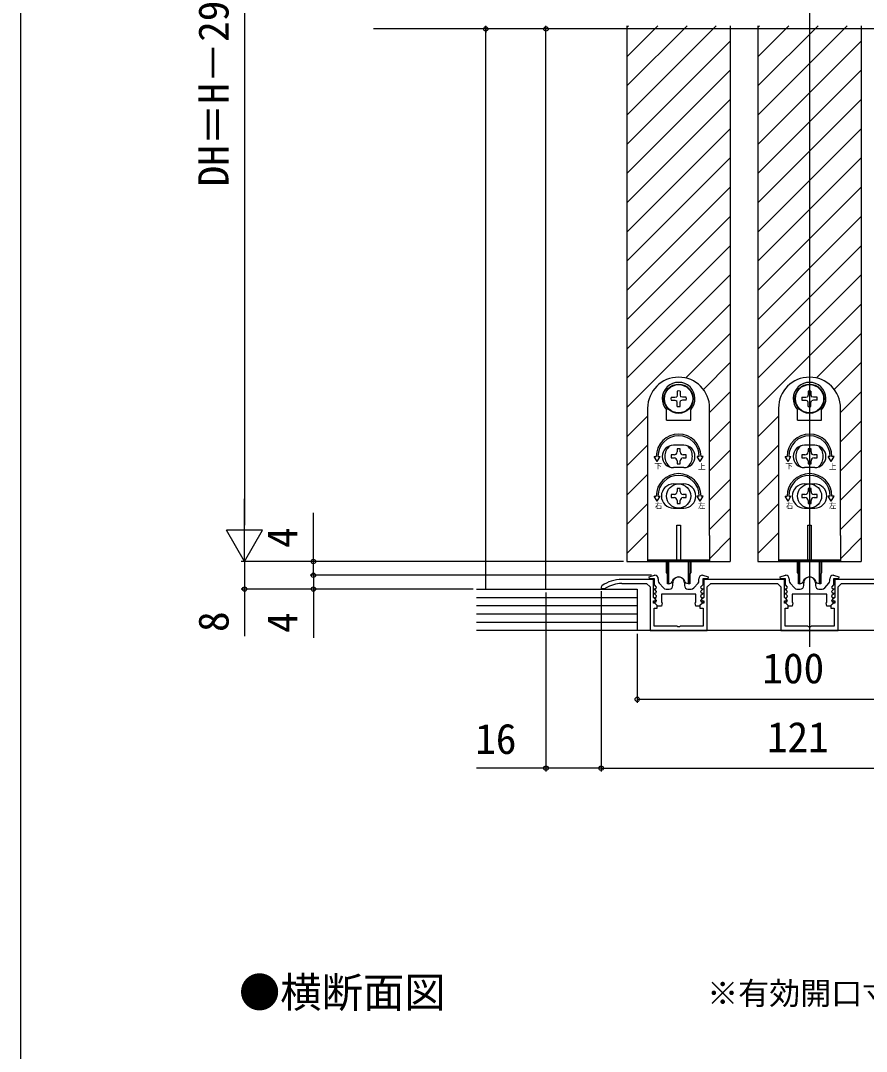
# Model space of a CAD drawing. Units: millimetres, scale not verified. Extents: x -525 to 525, y -783 to 779.
# Drawn here: x -525 to -279.5, y -12 to 287.2 of the extents above; entities that cross this region are included whole.
import ezdxf
from ezdxf.enums import TextEntityAlignment as Align

# ---------------------------------------------------------------- set-up
doc = ezdxf.new("R2010")
doc.units = ezdxf.units.MM
doc.header["$LTSCALE"] = 4
for name, color, linetype in [('0-2_USER1', 3, 'Continuous'), ('0-3_YKK_11', 7, 'Continuous'), ('0-5_YKK_12', 2, 'Continuous'), ('0-6_YKK_13', 4, 'Continuous'), ('0-8_YKK_D', 6, 'Continuous'), ('0-9_YKK_ZWAK', 7, 'Continuous'), ('0-A_YSS_K', 3, 'Continuous')]:
    doc.layers.add(name, color=color, linetype=linetype)
doc.styles.add('ＭＳ ゴシック', font='')
doc.styles.get('ＭＳ ゴシック').set_extended_font_data('MS Gothic')

msp = doc.modelspace()

# ---------------------------------------------------------------- linework, layer by layer
at = {"layer": '0-3_YKK_11'}
for p, q in [((-339.898, 125.2), (-339.898, 124.584)), ((-339.641, 123.915), (-338.396, 122.531)), ((-335.698, 123.2), (-335.698, 124)), ((-332.298, 124), (-332.298, 123.2)), ((-329.6, 122.531), (-328.354, 123.915)), ((-328.098, 124.584), (-328.098, 125.2)), ((-301.898, 125.2), (-301.898, 124.584)), ((-301.641, 123.915), (-300.396, 122.531)), ((-297.698, 123.2), (-297.698, 124)), ((-294.298, 124), (-294.298, 123.2)), ((-291.6, 122.531), (-290.354, 123.915)), ((-290.098, 124.584), (-290.098, 125.2)), ((-337.652, 122.2), (-336.698, 122.2)), ((-331.298, 122.2), (-330.343, 122.2)), ((-299.652, 122.2), (-298.698, 122.2)), ((-293.298, 122.2), (-292.343, 122.2))]:
    msp.add_line(p, q, dxfattribs=at)
for points in [[(-328.998, 120.7), (-338.998, 120.7), (-338.998, 118.442), (-338.81, 118.164), (-338.998, 117.2), (-339.998, 117.2), (-341.023, 118.226), (-340.91, 118.5), (-340.547, 118.5), (-340.386, 118.888), (-341.023, 119.525), (-340.91, 119.8), (-340.547, 119.8), (-340.386, 120.188), (-341.023, 120.825), (-340.91, 121.1), (-340.547, 121.1), (-340.386, 121.488), (-341.023, 122.125), (-340.91, 122.4), (-340.547, 122.4), (-340.386, 122.788), (-340.998, 123.399), (-340.998, 125.2), (-342.451, 125.2), (-342.53, 125.708), (-340.998, 126.2), (-340.898, 126.2)], [(-327.098, 126.2), (-326.998, 126.2), (-325.465, 125.708), (-325.545, 125.2), (-326.998, 125.2), (-326.998, 123.399), (-327.609, 122.788), (-327.448, 122.4), (-327.086, 122.4), (-326.972, 122.125), (-327.609, 121.488), (-327.448, 121.1), (-327.086, 121.1), (-326.972, 120.825), (-327.609, 120.188), (-327.448, 119.8), (-327.086, 119.8), (-326.972, 119.525), (-327.609, 118.888), (-327.448, 118.5), (-327.086, 118.5), (-326.972, 118.226), (-327.998, 117.2), (-328.998, 117.2), (-329.185, 118.164), (-328.998, 118.442), (-328.998, 120.7)], [(-290.998, 120.7), (-300.998, 120.7), (-300.998, 118.442), (-300.81, 118.164), (-300.998, 117.2), (-301.998, 117.2), (-303.023, 118.226), (-302.91, 118.5), (-302.547, 118.5), (-302.386, 118.888), (-303.023, 119.525), (-302.91, 119.8), (-302.547, 119.8), (-302.386, 120.188), (-303.023, 120.825), (-302.91, 121.1), (-302.547, 121.1), (-302.386, 121.488), (-303.023, 122.125), (-302.91, 122.4), (-302.547, 122.4), (-302.386, 122.788), (-302.998, 123.399), (-302.998, 125.2), (-304.451, 125.2), (-304.53, 125.708), (-302.998, 126.2), (-302.898, 126.2)], [(-289.098, 126.2), (-288.998, 126.2), (-287.465, 125.708), (-287.545, 125.2), (-288.998, 125.2), (-288.998, 123.399), (-289.609, 122.788), (-289.448, 122.4), (-289.086, 122.4), (-288.972, 122.125), (-289.609, 121.488), (-289.448, 121.1), (-289.086, 121.1), (-288.972, 120.825), (-289.609, 120.188), (-289.448, 119.8), (-289.086, 119.8), (-288.972, 119.525), (-289.609, 118.888), (-289.448, 118.5), (-289.086, 118.5), (-288.972, 118.226), (-289.998, 117.2), (-290.998, 117.2), (-291.185, 118.164), (-290.998, 118.442), (-290.998, 120.7)], [(-356.287, 123.154), (-356.498, 122.746), (-356.498, 122.4), (-355.347, 122.4), (-355.188, 122.446)], [(-333.723, 111.28), (-334.273, 111.28), (-334.456, 111.4), (-341.098, 111.4), (-341.098, 116.7), (-340.198, 116.7), (-340.198, 117.4), (-340.898, 118.1), (-341.298, 118.1), (-341.298, 118.8), (-340.815, 118.8), (-340.663, 119.166), (-341.298, 119.8), (-341.298, 125), (-350.498, 125)], [(-350.498, 123.8), (-343.298, 123.8), (-342.298, 122.8), (-342.298, 110.2), (-325.698, 110.2), (-325.698, 122.8), (-324.698, 123.8), (-305.298, 123.8), (-304.298, 122.8), (-304.298, 110.2), (-287.698, 110.2), (-287.698, 122.8), (-286.698, 123.8), (-267.298, 123.8), (-266.298, 122.8), (-266.298, 110.2), (-249.698, 110.2), (-249.698, 122.8), (-248.698, 123.8), (-241.498, 123.8)], [(-265.298, 125), (-288.698, 125), (-288.698, 119.8), (-289.332, 119.166), (-289.181, 118.8), (-288.698, 118.8), (-288.698, 118.1), (-289.098, 118.1), (-289.798, 117.4), (-289.798, 116.7), (-288.898, 116.7), (-288.898, 111.4), (-295.539, 111.4), (-295.723, 111.28), (-296.273, 111.28), (-296.456, 111.4), (-303.098, 111.4), (-303.098, 116.7), (-302.198, 116.7), (-302.198, 117.4), (-302.898, 118.1), (-303.298, 118.1), (-303.298, 118.8), (-302.815, 118.8), (-302.663, 119.166), (-303.298, 119.8), (-303.298, 125), (-326.698, 125), (-326.698, 119.8), (-327.332, 119.166), (-327.181, 118.8), (-326.698, 118.8), (-326.698, 118.1), (-327.098, 118.1), (-327.798, 117.4), (-327.798, 116.7), (-326.898, 116.7), (-326.898, 111.4), (-333.539, 111.4), (-333.723, 111.28)]]:
    msp.add_lwpolyline(points, dxfattribs=at)
for centre, radius, start, end in [((-340.898, 125.2), 1, 0.00001, 89.99999), ((-333.998, 124), 1.7, 359.99999, 180.00001), ((-327.098, 125.2), 1, 90.00001, 179.99999), ((-302.898, 125.2), 1, 0.00001, 89.99999), ((-295.998, 124), 1.7, 359.99999, 180.00001), ((-289.098, 125.2), 1, 90.00001, 179.99999), ((-350.498, 115), 10, 90, 125.37654), ((-350.498, 115), 8.8, 89.99999, 122.20423), ((-338.898, 124.584), 1, 180.00001, 221.98721), ((-336.698, 123.2), 1, 270.00001, 359.99999), ((-331.298, 123.2), 1, 180.00001, 269.99999), ((-329.098, 124.584), 1, 318.01279, 359.99999), ((-300.898, 124.584), 1, 180.00001, 221.98721), ((-298.698, 123.2), 1, 270.00001, 359.99999), ((-293.298, 123.2), 1, 180.00001, 269.99999), ((-291.098, 124.584), 1, 318.01279, 359.99999), ((-337.652, 123.2), 1, 221.98723, 270.00001), ((-330.343, 123.2), 1, 269.99999, 318.01277), ((-299.652, 123.2), 1, 221.98723, 270.00001), ((-292.343, 123.2), 1, 269.99999, 318.01277)]:
    msp.add_arc(centre, radius, start, end, dxfattribs=at)
at = {"layer": '0-5_YKK_12'}
for p, q in [((-295.998, 502.7), (-295.998, 105.464)), ((-390, 122.2), (-390, 285.7)), ((-372.498, 122.2), (-372.498, 285.7)), ((-348.998, 285.7), (-348.998, 130.203)), ((-348.998, 285.214), (-348.511, 285.7)), ((-348.998, 276.728), (-340.026, 285.7)), ((-348.998, 268.243), (-331.541, 285.7)), ((-348.998, 259.758), (-323.056, 285.7)), ((-318.998, 285.7), (-318.998, 130.203)), ((-310.998, 285.7), (-310.998, 130.203)), ((-310.998, 285.214), (-310.511, 285.7)), ((-310.998, 276.728), (-302.026, 285.7)), ((-310.998, 268.243), (-293.541, 285.7)), ((-310.998, 259.758), (-285.056, 285.7)), ((-280.998, 285.7), (-280.998, 130.203)), ((-348.998, 251.273), (-318.998, 281.273)), ((-310.998, 251.273), (-280.998, 281.273)), ((-348.998, 242.787), (-318.998, 272.787)), ((-310.998, 242.787), (-280.998, 272.787)), ((-348.998, 234.302), (-318.998, 264.302)), ((-310.998, 234.302), (-280.998, 264.302)), ((-348.998, 225.817), (-318.998, 255.817)), ((-310.998, 225.817), (-280.998, 255.817)), ((-348.998, 217.332), (-318.998, 247.332)), ((-310.998, 217.332), (-280.998, 247.332)), ((-348.998, 208.846), (-318.998, 238.846)), ((-310.998, 208.846), (-280.998, 238.846)), ((-348.998, 200.361), (-318.998, 230.361)), ((-310.998, 200.361), (-280.998, 230.361)), ((-348.998, 191.876), (-318.998, 221.876)), ((-310.998, 191.876), (-280.998, 221.876)), ((-348.998, 183.39), (-318.998, 213.39)), ((-310.998, 183.39), (-280.998, 213.39)), ((-348.998, 174.905), (-318.998, 204.905)), ((-310.998, 174.905), (-280.998, 204.905)), ((-331.95, 183.467), (-318.998, 196.42)), ((-293.95, 183.467), (-280.998, 196.42)), ((-326.811, 180.121), (-318.998, 187.935)), ((-288.811, 180.121), (-280.998, 187.935)), ((-324.998, 173.449), (-318.998, 179.449)), ((-286.998, 173.449), (-280.998, 179.449)), ((-348.998, 166.42), (-342.998, 172.42)), ((-324.998, 164.964), (-318.998, 170.964)), ((-310.998, 166.42), (-304.998, 172.42)), ((-286.998, 164.964), (-280.998, 170.964)), ((-348.998, 157.935), (-342.998, 163.935)), ((-324.998, 156.479), (-318.998, 162.479)), ((-310.998, 157.935), (-304.998, 163.935)), ((-286.998, 156.479), (-280.998, 162.479)), ((-348.998, 149.449), (-342.998, 155.449)), ((-324.998, 147.993), (-318.998, 153.993)), ((-310.998, 149.449), (-304.998, 155.449)), ((-286.998, 147.993), (-280.998, 153.993)), ((-348.998, 140.964), (-342.998, 146.964)), ((-310.998, 140.964), (-304.998, 146.964)), ((-324.998, 139.508), (-318.998, 145.508)), ((-286.998, 139.508), (-280.998, 145.508)), ((-348.998, 132.479), (-342.998, 138.479)), ((-310.998, 132.479), (-304.998, 138.479)), ((-324.998, 131.023), (-318.998, 137.023)), ((-286.998, 131.023), (-280.998, 137.023)), ((-348.998, 130.203), (-318.998, 130.203)), ((-310.998, 130.203), (-280.998, 130.203))]:
    msp.add_line(p, q, dxfattribs=at)
at = {"layer": '0-6_YKK_13'}
for p, q in [((-334.398, 179.667), (-334.417, 178.578)), ((-333.598, 179.667), (-333.579, 178.578)), ((-296.398, 179.667), (-296.417, 178.578)), ((-295.598, 179.667), (-295.579, 178.578)), ((-334.417, 178.578), (-334.566, 178.021)), ((-333.579, 178.578), (-333.43, 178.021)), ((-332.873, 177.872), (-333.43, 178.021)), ((-332.873, 177.034), (-333.43, 176.885)), ((-331.784, 177.853), (-332.873, 177.872)), ((-331.784, 177.053), (-332.873, 177.034)), ((-296.417, 178.578), (-296.566, 178.021)), ((-295.579, 178.578), (-295.43, 178.021)), ((-294.873, 177.872), (-295.43, 178.021)), ((-294.873, 177.034), (-295.43, 176.885)), ((-293.784, 177.853), (-294.873, 177.872)), ((-293.784, 177.053), (-294.873, 177.034)), ((-342.998, 174.703), (-342.998, 137.703)), ((-337.498, 171.253), (-337.498, 174.242)), ((-330.498, 171.253), (-330.498, 174.242)), ((-324.998, 137.703), (-324.998, 174.703)), ((-304.998, 174.703), (-304.998, 137.703)), ((-299.498, 171.253), (-299.498, 174.242)), ((-292.498, 171.253), (-292.498, 174.242)), ((-286.998, 137.703), (-286.998, 174.703)), ((-337.498, 171.253), (-330.498, 171.253)), ((-299.498, 171.253), (-292.498, 171.253)), ((-332.498, 163.953), (-335.498, 163.953)), ((-334.438, 162.903), (-334.438, 162.023)), ((-333.558, 162.903), (-334.438, 162.903)), ((-333.558, 162.023), (-333.558, 162.903)), ((-294.498, 163.953), (-297.498, 163.953)), ((-296.438, 162.903), (-296.438, 162.023)), ((-295.558, 162.903), (-296.438, 162.903)), ((-295.558, 162.023), (-295.558, 162.903)), ((-341.114, 160.703), (-340.498, 160.703)), ((-340.248, 159.203), (-341.114, 160.703)), ((-340.248, 159.203), (-339.382, 160.703)), ((-339.998, 160.703), (-339.382, 160.703)), ((-335.318, 161.143), (-336.198, 161.143)), ((-336.198, 161.143), (-336.198, 160.263)), ((-336.198, 160.263), (-335.318, 160.263)), ((-334.438, 159.383), (-334.438, 158.503)), ((-333.558, 158.503), (-333.558, 159.383)), ((-331.798, 161.143), (-332.678, 161.143)), ((-332.678, 160.263), (-331.798, 160.263)), ((-331.798, 160.263), (-331.798, 161.143)), ((-327.998, 160.703), (-328.614, 160.703)), ((-327.748, 159.203), (-328.614, 160.703)), ((-303.114, 160.703), (-302.498, 160.703)), ((-302.248, 159.203), (-303.114, 160.703)), ((-302.248, 159.203), (-301.382, 160.703)), ((-301.998, 160.703), (-301.382, 160.703)), ((-297.318, 161.143), (-298.198, 161.143)), ((-298.198, 161.143), (-298.198, 160.263)), ((-298.198, 160.263), (-297.318, 160.263)), ((-296.438, 159.383), (-296.438, 158.503)), ((-295.558, 158.503), (-295.558, 159.383)), ((-293.798, 161.143), (-294.678, 161.143)), ((-294.678, 160.263), (-293.798, 160.263)), ((-293.798, 160.263), (-293.798, 161.143)), ((-289.998, 160.703), (-290.614, 160.703)), ((-289.748, 159.203), (-290.614, 160.703)), ((-332.498, 157.453), (-335.498, 157.453)), ((-334.438, 158.503), (-333.558, 158.503)), ((-294.498, 157.453), (-297.498, 157.453)), ((-296.438, 158.503), (-295.558, 158.503)), ((-335.498, 152.703), (-332.498, 152.703)), ((-297.498, 152.703), (-294.498, 152.703)), ((-335.318, 149.643), (-336.198, 149.643)), ((-336.198, 149.643), (-336.198, 148.763)), ((-334.438, 151.403), (-334.438, 150.523)), ((-333.558, 151.403), (-334.438, 151.403)), ((-333.558, 150.523), (-333.558, 151.403)), ((-331.798, 149.643), (-332.678, 149.643)), ((-331.798, 148.763), (-331.798, 149.643)), ((-297.318, 149.643), (-298.198, 149.643)), ((-298.198, 149.643), (-298.198, 148.763)), ((-296.438, 151.403), (-296.438, 150.523)), ((-295.558, 151.403), (-296.438, 151.403)), ((-295.558, 150.523), (-295.558, 151.403)), ((-293.798, 149.643), (-294.678, 149.643)), ((-293.798, 148.763), (-293.798, 149.643)), ((-341.114, 149.203), (-340.498, 149.203)), ((-340.248, 147.703), (-341.114, 149.203)), ((-340.248, 147.703), (-339.382, 149.203)), ((-339.998, 149.203), (-339.382, 149.203)), ((-336.198, 148.763), (-335.318, 148.763)), ((-334.438, 147.883), (-334.438, 147.003)), ((-334.438, 147.003), (-333.558, 147.003)), ((-333.558, 147.003), (-333.558, 147.883)), ((-332.678, 148.763), (-331.798, 148.763)), ((-327.748, 147.703), (-328.614, 149.203)), ((-327.998, 149.203), (-328.614, 149.203)), ((-327.748, 147.703), (-326.882, 149.203)), ((-326.882, 149.203), (-327.498, 149.203)), ((-303.114, 149.203), (-302.498, 149.203)), ((-302.248, 147.703), (-303.114, 149.203)), ((-302.248, 147.703), (-301.382, 149.203)), ((-301.998, 149.203), (-301.382, 149.203)), ((-298.198, 148.763), (-297.318, 148.763)), ((-296.438, 147.883), (-296.438, 147.003)), ((-296.438, 147.003), (-295.558, 147.003)), ((-295.558, 147.003), (-295.558, 147.883)), ((-294.678, 148.763), (-293.798, 148.763)), ((-289.748, 147.703), (-290.614, 149.203)), ((-289.998, 149.203), (-290.614, 149.203)), ((-289.748, 147.703), (-288.882, 149.203)), ((-288.882, 149.203), (-289.498, 149.203)), ((-335.498, 145.703), (-332.498, 145.703)), ((-297.498, 145.703), (-294.498, 145.703)), ((-334.498, 140.703), (-333.498, 140.703)), ((-334.498, 130.503), (-334.498, 140.703)), ((-333.498, 140.703), (-333.498, 130.503)), ((-296.498, 140.703), (-295.498, 140.703)), ((-296.498, 130.503), (-296.498, 140.703)), ((-295.498, 140.703), (-295.498, 130.503)), ((-342.998, 137.703), (-342.998, 130.203)), ((-304.998, 137.703), (-304.998, 130.203)), ((-342.998, 130.703), (-324.998, 130.703)), ((-337.498, 126.955), (-337.498, 130.203)), ((-337.248, 123.703), (-337.248, 130.203)), ((-336.848, 123.703), (-336.848, 130.203)), ((-333.498, 130.503), (-334.498, 130.503)), ((-331.148, 123.703), (-331.148, 130.203)), ((-330.498, 130.203), (-330.498, 126.955)), ((-304.998, 130.703), (-286.998, 130.703)), ((-299.498, 126.955), (-299.498, 130.203)), ((-299.248, 123.703), (-299.248, 130.203)), ((-298.848, 123.703), (-298.848, 130.203)), ((-295.498, 130.503), (-296.498, 130.503)), ((-293.148, 123.703), (-293.148, 130.203)), ((-292.498, 130.203), (-292.498, 126.955)), ((-337.25, 126.66), (-337.248, 126.659)), ((-337.248, 126.703), (-337.248, 123.703)), ((-330.748, 123.703), (-330.748, 126.703)), ((-330.748, 126.659), (-330.746, 126.66)), ((-299.25, 126.66), (-299.248, 126.659)), ((-299.248, 126.703), (-299.248, 123.703)), ((-292.748, 123.703), (-292.748, 126.703)), ((-292.748, 126.659), (-292.746, 126.66)), ((-336.848, 123.703), (-337.248, 123.703)), ((-336.848, 123.703), (-336.228, 123.929)), ((-331.148, 123.703), (-331.767, 123.929)), ((-298.848, 123.703), (-299.248, 123.703)), ((-298.848, 123.703), (-298.228, 123.929)), ((-293.148, 123.703), (-293.767, 123.929))]:
    msp.add_line(p, q, dxfattribs=at)
for points in [[(-336.212, 177.853), (-335.122, 177.872), (-334.566, 178.021)], [(-336.212, 177.053), (-335.122, 177.034), (-334.566, 176.885)], [(-334.398, 175.239), (-334.417, 176.329), (-334.566, 176.885)], [(-333.598, 175.239), (-333.579, 176.329), (-333.43, 176.885)], [(-298.212, 177.853), (-297.122, 177.872), (-296.566, 178.021)], [(-298.212, 177.053), (-297.122, 177.034), (-296.566, 176.885)], [(-296.398, 175.239), (-296.417, 176.329), (-296.566, 176.885)], [(-295.598, 175.239), (-295.579, 176.329), (-295.43, 176.885)], [(-327.748, 159.203), (-326.882, 160.703), (-327.498, 160.703)], [(-289.748, 159.203), (-288.882, 160.703), (-289.498, 160.703)], [(-324.998, 137.703), (-324.998, 130.203), (-342.998, 130.203)], [(-286.998, 137.703), (-286.998, 130.203), (-304.998, 130.203)], [(-330.748, 130.203), (-330.748, 123.703), (-331.148, 123.703)], [(-292.748, 130.203), (-292.748, 123.703), (-293.148, 123.703)]]:
    msp.add_lwpolyline(points, dxfattribs=at)
for centre, radius in [((-333.998, 177.453), 4.25), ((-333.998, 177.453), 4.1), ((-295.998, 177.453), 4.25), ((-295.998, 177.453), 4.1), ((-333.998, 149.203), 3.5), ((-295.998, 149.203), 3.5)]:
    msp.add_circle(centre, radius, dxfattribs=at)
for centre, radius, start, end in [((-333.998, 174.703), 9, 0, 180), ((-295.998, 174.703), 9, 0, 180), ((-333.998, 177.453), 4.75, 317.4631, 222.5369), ((-333.998, 177.453), 2.25, 79.75965, 100.24035), ((-295.998, 177.453), 4.75, 317.4631, 222.5369), ((-295.998, 177.453), 2.25, 79.75965, 100.24035), ((-333.998, 177.453), 2.25, 169.75965, 190.24035), ((-333.998, 177.453), 2.25, 349.75965, 10.24035), ((-295.998, 177.453), 2.25, 169.75965, 190.24035), ((-295.998, 177.453), 2.25, 349.75965, 10.24035), ((-333.998, 177.453), 2.25, 259.75965, 280.24035), ((-295.998, 177.453), 2.25, 259.75965, 280.24035), ((-333.998, 160.703), 6.5, 0, 180), ((-333.998, 160.703), 6, 0, 180), ((-295.998, 160.703), 6.5, 0, 180), ((-295.998, 160.703), 6, 0, 180), ((-335.498, 160.703), 3.25, 90, 270), ((-333.998, 160.703), 4, 129.83844, 230.16156), ((-335.318, 162.023), 0.88, 270, 0), ((-332.678, 162.023), 0.88, 180, 270), ((-332.498, 160.703), 3.25, 270, 90), ((-333.998, 160.703), 4, 309.83844, 50.16156), ((-297.498, 160.703), 3.25, 90, 270), ((-295.998, 160.703), 4, 129.83844, 230.16156), ((-297.318, 162.023), 0.88, 270, 0), ((-294.678, 162.023), 0.88, 180, 270), ((-294.498, 160.703), 3.25, 270, 90), ((-295.998, 160.703), 4, 309.83844, 50.16156), ((-335.318, 159.383), 0.88, 0, 90), ((-332.678, 159.383), 0.88, 90, 180), ((-297.318, 159.383), 0.88, 0, 90), ((-294.678, 159.383), 0.88, 90, 180), ((-333.998, 149.203), 6.5, 0, 180), ((-295.998, 149.203), 6.5, 0, 180), ((-333.998, 149.203), 6, 0, 180), ((-335.498, 149.203), 3.5, 90, 270), ((-332.498, 149.203), 3.5, 270, 90), ((-295.998, 149.203), 6, 0, 180), ((-297.498, 149.203), 3.5, 90, 270), ((-294.498, 149.203), 3.5, 270, 90), ((-335.318, 150.523), 0.88, 270, 0), ((-332.678, 150.523), 0.88, 180, 270), ((-297.318, 150.523), 0.88, 270, 0), ((-294.678, 150.523), 0.88, 180, 270), ((-335.318, 147.883), 0.88, 0, 90), ((-332.678, 147.883), 0.88, 90, 180), ((-297.318, 147.883), 0.88, 0, 90), ((-294.678, 147.883), 0.88, 90, 180), ((-337.198, 126.955), 0.3, 180, 260), ((-333.998, 123.703), 2, 16.15012, 163.84988), ((-330.798, 126.955), 0.3, 280, 0), ((-299.198, 126.955), 0.3, 180, 260), ((-295.998, 123.703), 2, 16.15012, 163.84988), ((-292.798, 126.955), 0.3, 280, 0), ((-336.399, 124.399), 0.5, 290, 343.84988), ((-331.596, 124.399), 0.5, 196.15012, 250), ((-298.399, 124.399), 0.5, 290, 343.84988), ((-293.596, 124.399), 0.5, 196.15012, 250)]:
    msp.add_arc(centre, radius, start, end, dxfattribs=at)
at = {"layer": '0-8_YKK_D'}
for p, q in [((-460, 423.7), (-460, 140.703)), ((-390, 284.7), (-390, 283.776)), ((-219.498, 284.776), (-372.498, 284.776)), ((-460, 130.203), (-460, 148.39)), ((-460, 130.203), (-465.25, 139.296)), ((-454.75, 139.296), (-465.25, 139.296)), ((-460, 130.203), (-454.75, 139.296)), ((-349.998, 130.203), (-461, 130.203)), ((-349.998, 130.203), (-461, 130.203)), ((-349.998, 130.203), (-441, 130.203)), ((-341.898, 126.2), (-441, 126.2)), ((-341.898, 126.2), (-441, 126.2)), ((-393.633, 122.2), (-461, 122.2)), ((-393.633, 122.2), (-441, 122.2)), ((-372.498, 121.2), (-372.498, 69.2)), ((-356.498, 121.6), (-356.498, 69.2)), ((-356.498, 121.599), (-356.498, 69.2)), ((-345.998, 109.2), (-345.998, 89.2)), ((-345.998, 90.2), (-245.998, 90.2)), ((-356.498, 70.2), (-235.498, 70.2))]:
    msp.add_line(p, q, dxfattribs=at)
for points in [[(-372.498, 284.776), (-390, 284.776), (-422.55, 284.776)], [(-440, 126.2), (-440, 130.203), (-440, 144.321)], [(-460, 130.203), (-460, 122.2), (-460, 108.559)], [(-440, 126.2), (-440, 122.2), (-440, 108.082)], [(-356.498, 70.2), (-372.498, 70.2), (-392.707, 70.2)]]:
    msp.add_lwpolyline(points, dxfattribs=at)
for centre in [(-390, 284.776), (-372.498, 284.776), (-372.498, 284.776), (-440, 130.203), (-440, 126.2), (-440, 126.2), (-460, 122.2), (-440, 122.2), (-345.998, 90.2), (-372.498, 70.2), (-356.498, 70.2), (-356.498, 70.2)]:
    msp.add_circle(centre, 0.637, dxfattribs=at)
at = {"layer": '0-9_YKK_ZWAK'}
msp.add_line((-525, 746.7), (-525, -783.3), dxfattribs=at)
at = {"layer": '0-A_YSS_K'}
for p, q in [((-392.633, 122.2), (-345.998, 122.2)), ((-392.633, 119.8), (-345.998, 119.8)), ((-345.998, 122.2), (-345.998, 110.2)), ((-392.633, 117.4), (-345.998, 117.4)), ((-392.633, 115), (-345.998, 115)), ((-392.633, 112.6), (-345.998, 112.6)), ((-185.611, 110.2), (-392.705, 110.2))]:
    msp.add_line(p, q, dxfattribs=at)

# ---------------------------------------------------------------- texts
at = {"layer": '0-2_USER1', "style": 'ＭＳ ゴシック'}
for s, height, p in [('●横断面図', 8.798, (-461.636, -1.91)), ('※有効開口寸法公式は、枠厚に化粧シート厚も加えて算出しています。', 6.598, (-325.712, -0.4))]:
    msp.add_text(s, height=height, dxfattribs=at).set_placement(p, align=Align.BOTTOM_LEFT)
at = {"layer": '0-6_YKK_13', "style": 'ＭＳ ゴシック'}
for s, p in [('下', (-341.027, 156.659)), ('上', (-328.353, 156.49)), ('下', (-303.027, 156.659)), ('上', (-290.353, 156.49)), ('右', (-340.918, 145.135)), ('左', (-328.377, 145.099)), ('右', (-302.918, 145.135)), ('左', (-290.377, 145.099))]:
    msp.add_text(s, height=1.558, dxfattribs=at).set_placement(p, align=Align.BOTTOM_LEFT)
at = {"layer": '0-8_YKK_D', "style": 'ＭＳ ゴシック'}
for s, p in [('DH＝H－29', (-462, 239.077)), ('4', (-442, 134.14)), ('8', (-462, 109.741)), ('4', (-442, 109.468))]:
    msp.add_text(s, height=8.798, rotation=90, dxfattribs=at).set_placement(p, align=Align.BOTTOM_LEFT)
for s, p in [('100', (-309.702, 92.2)), ('16', (-393.048, 71.7)), ('121', (-308.373, 72.2))]:
    msp.add_text(s, height=8.798, dxfattribs=at).set_placement(p, align=Align.BOTTOM_LEFT)

doc.saveas('drawing.dxf')
